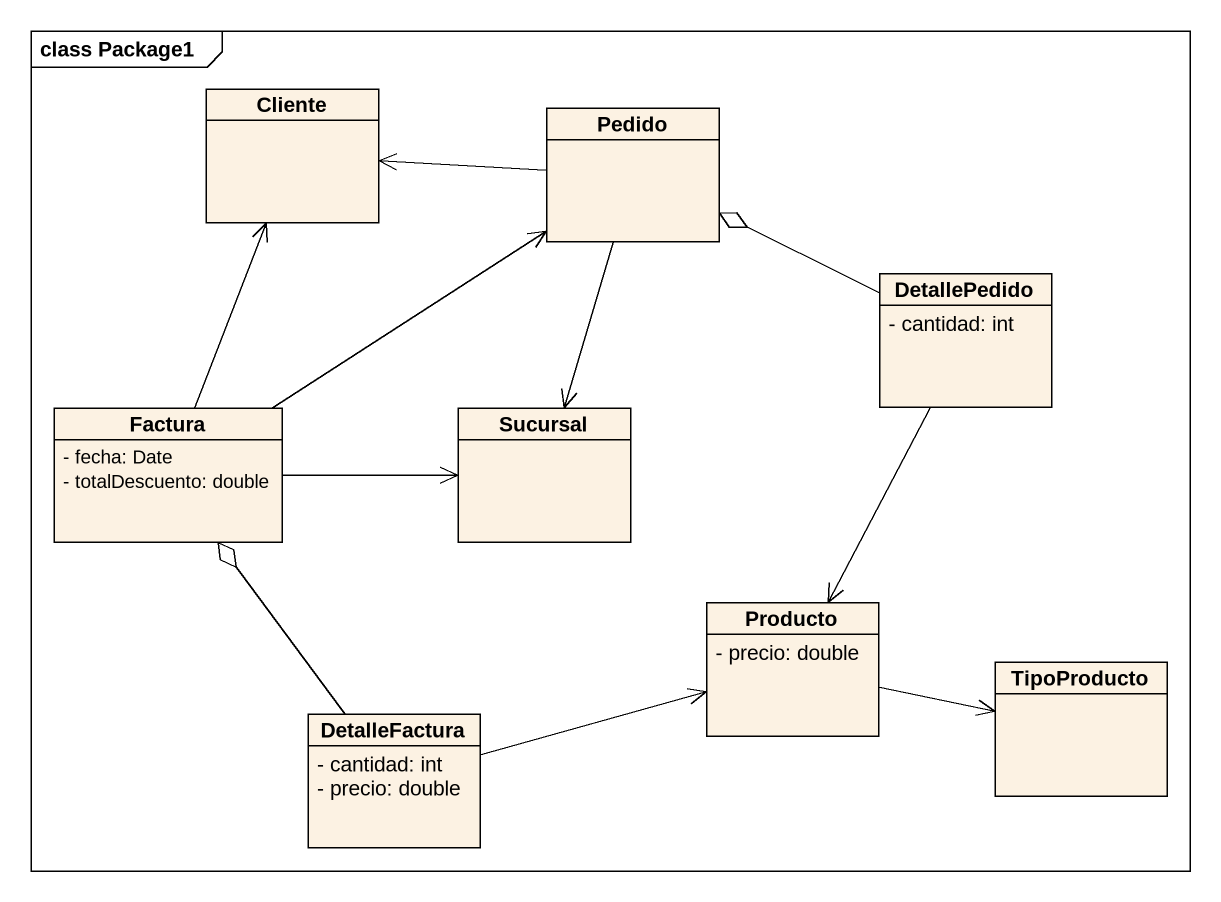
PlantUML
@startuml
mainframe class Package1
hide circle
hide empty members
skinparam classAttributeIconSize 0
class Cliente
class Pedido
class DetallePedido {
  - cantidad: int
}
class Factura {
  - fecha: Date
  - totalDescuento: double
}
class Sucursal
class Producto {
  - precio: double
}
class TipoProducto
class DetalleFactura {
  - cantidad: int
  - precio: double
}
Cliente <-right- Pedido
Cliente <-- Factura
Pedido <-- Factura
Pedido --> Sucursal
DetallePedido -left-o Pedido
DetallePedido --> Producto
Sucursal <-left- Factura
Producto -right-> TipoProducto
DetalleFactura -up-o Factura
DetalleFactura -right-> Producto
@enduml
